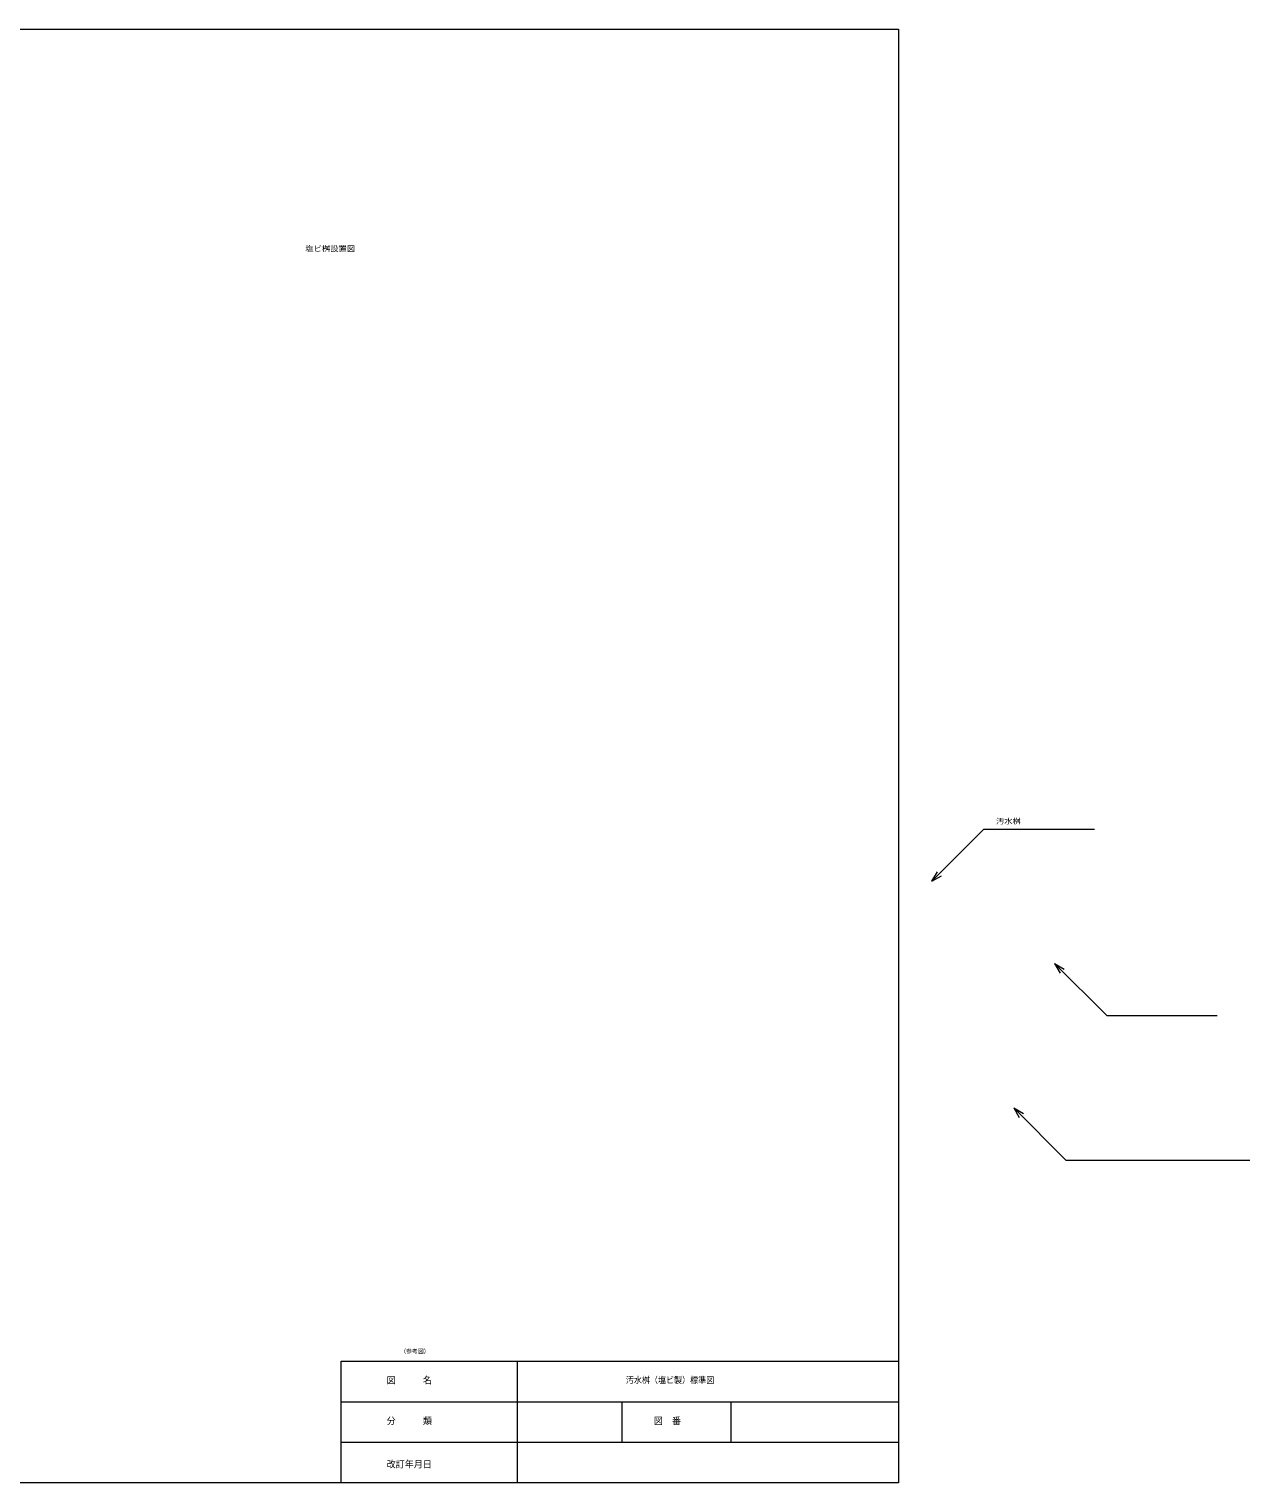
# Model space of a CAD drawing. Units: millimetres, scale not verified. Extents: x -1788 to 14278, y -1366 to 20706.
# Drawn here: x 1528 to 4843, y -1366 to 2582 of the extents above; entities that cross this region are included whole.
import ezdxf
from ezdxf.enums import TextEntityAlignment as Align

# ---------------------------------------------------------------- set-up
doc = ezdxf.new("R2010")
doc.units = ezdxf.units.MM
doc.header["$LTSCALE"] = 5
for name, color, linetype, lineweight in [('0_2', 7, 'Continuous', 18), ('D-TTL', 5, 'Continuous', 18), ('D-TTL-FRAM', 3, 'Continuous', 18)]:
    doc.layers.add(name, color=color, linetype=linetype, lineweight=lineweight)
doc.layers.add('D-MTR-TXT', color=7, linetype='Continuous')
doc.layers.add('D-TTL-TXT', color=7, linetype='Continuous')
doc.styles.add('HGPｺﾞｼｯｸE', font='')
doc.styles.add('ＭＳ ゴシック', font='')
doc.styles.get('HGPｺﾞｼｯｸE').set_extended_font_data('HGPｺﾞｼｯｸE')
doc.styles.get('ＭＳ ゴシック').set_extended_font_data('MS Gothic')

msp = doc.modelspace()

# ---------------------------------------------------------------- linework, layer by layer
at = {"layer": '0_2'}
for p, q in [((4121.189, 409.678), (3979.767, 268.257)), ((4121.189, 409.678), (4421.189, 409.678)), ((3979.767, 268.257), (3994.767, 294.238)), ((3979.767, 268.257), (4005.748, 283.257)), ((4454.463, -96.627), (4313.042, 44.795)), ((4313.042, 44.795), (4339.023, 29.795)), ((4313.042, 44.795), (4328.042, 18.814)), ((4454.463, -96.627), (4754.463, -96.627)), ((4343.478, -488.754), (4202.057, -347.333)), ((4202.057, -347.333), (4228.037, -362.333)), ((4202.057, -347.333), (4217.057, -373.314)), ((4343.478, -488.754), (4843.478, -488.754))]:
    msp.add_line(p, q, dxfattribs=at)
at = {"layer": 'D-TTL'}
for p, q in [((-1788.315, 2582.354), (3888.685, 2582.354)), ((3888.685, 2582.354), (3888.685, -1365.646)), ((3888.685, -1365.646), (-1788.315, -1365.646))]:
    msp.add_line(p, q, dxfattribs=at)
at = {"layer": 'D-TTL-FRAM'}
for p, q in [((2374.885, -1034.896), (3888.685, -1034.896)), ((2374.885, -1365.646), (2374.885, -1034.896)), ((2854.255, -1365.646), (2854.255, -1034.896)), ((2374.885, -1145.146), (3888.685, -1145.146)), ((3138.093, -1255.396), (3138.093, -1145.146)), ((3434.545, -1255.396), (3434.545, -1145.146)), ((2374.885, -1255.396), (3888.685, -1255.396))]:
    msp.add_line(p, q, dxfattribs=at)

# ---------------------------------------------------------------- texts
at = {"layer": '0_2', "style": 'HGPｺﾞｼｯｸE', "width": 1.1}
for s, p in [('塩ビ桝設置図', (2277.754, 1974.296)), ('汚水桝', (4153.689, 419.678))]:
    msp.add_text(s, height=14.66, dxfattribs=at).set_placement(p, align=Align.BOTTOM_LEFT)
at = {"layer": 'D-MTR-TXT', "style": 'ＭＳ ゴシック'}
msp.add_text('（参考図）', height=11.36, dxfattribs=at).set_placement((2535.737, -1017.202), align=Align.BOTTOM_LEFT)
at = {"layer": 'D-TTL-TXT', "style": 'ＭＳ ゴシック'}
for s, height, width, p in [('図\u3000\u3000\u3000名', 18.48, 0.95, (2498.758, -1101.832)), ('汚水桝（塩ビ製）標準図', 17.32, 0.9, (3148.33, -1100.245)), ('分\u3000\u3000\u3000類', 18.48, 0.95, (2498.758, -1211.914)), ('図\u3000番', 18.48, 0.95, (3224.539, -1211.914)), ('改訂年月日', 18.48, 0.95, (2498.758, -1329.552))]:
    msp.add_text(s, height=height, dxfattribs=dict(at, width=width)).set_placement(p, align=Align.BOTTOM_LEFT)

doc.saveas('drawing.dxf')
